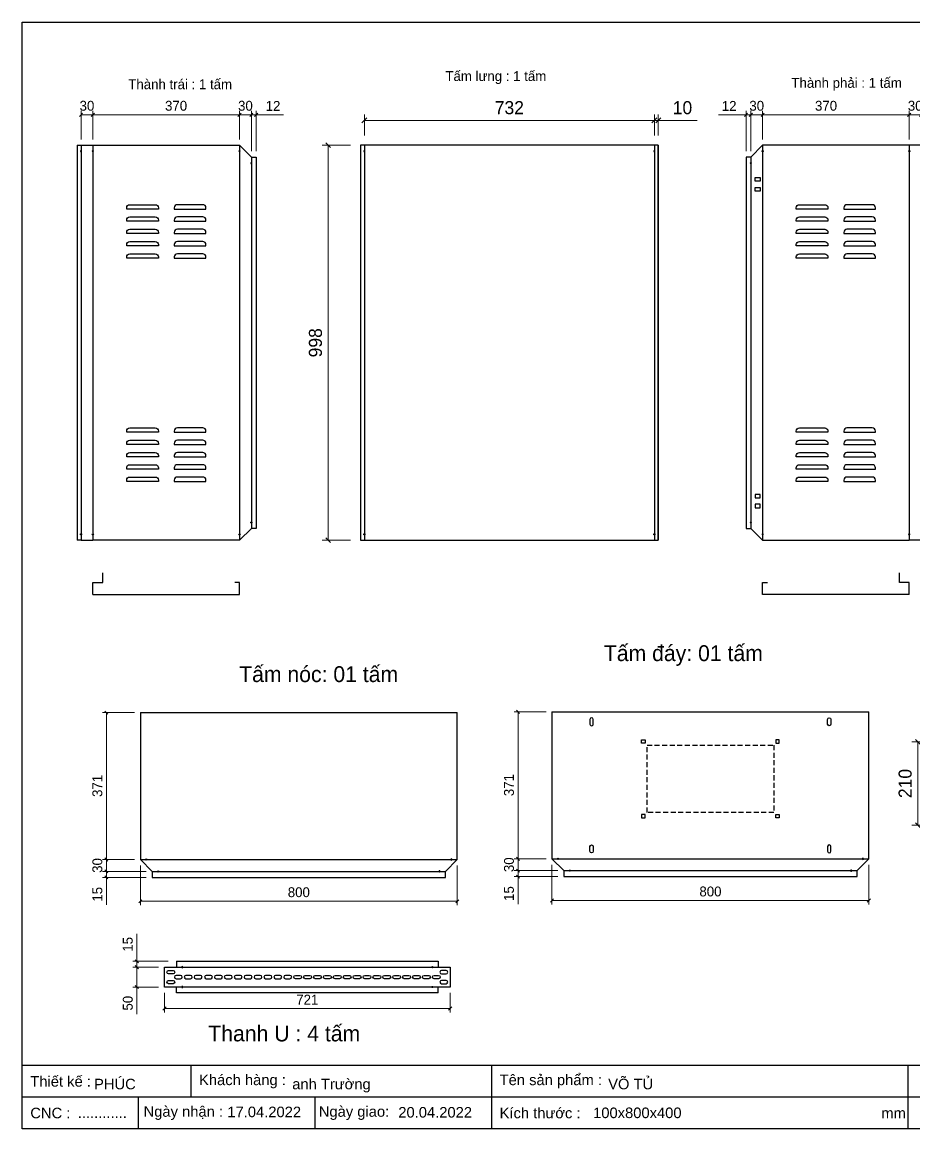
# Model space of a CAD drawing. Header units: millimetres. Extents: x 0 to 3953, y 0 to 2795.
# Drawn here: x 0 to 2251, y 0 to 2795 of the extents above; entities that cross this region are included whole.
import ezdxf

# ---------------------------------------------------------------- set-up
doc = ezdxf.new("R2010")
doc.units = ezdxf.units.MM
doc.linetypes.add('HIDDENX2', pattern=[19.05, 12.7, -6.35])
doc.layers.add('CNC', color=7, linetype='Continuous')
doc.layers.add('DIM', color=253, linetype='Continuous')
doc.styles.add('Arial', font='arial.ttf')
doc.dimstyles.new('Dim-25', dxfattribs={"dimtxt": 25, "dimasz": 8, "dimexe": 10, "dimexo": 15, "dimgap": 10, "dimtad": 1, "dimdec": 0, "dimtxsty": 'Standard', "dimblk": 'OBLIQUE', "dimcen": 10, "dimclrd": 5, "dimclre": 5, "dimclrt": 3, "dimazin": 3, "dimtfac": 1, "dimtdec": 0, "dimtmove": 0, "dimatfit": 3, "dimldrblk": 'OBLIQUE', "dimlwd": 9, "dimlwe": 9})
doc.dimstyles.new('Dim-33', dxfattribs={"dimtxt": 33, "dimasz": 12, "dimexe": 15, "dimexo": 25, "dimgap": 15, "dimtad": 1, "dimdec": 0, "dimtxsty": 'Standard', "dimblk": 'OBLIQUE', "dimcen": 10, "dimclrd": 5, "dimclre": 5, "dimclrt": 3, "dimazin": 3, "dimtfac": 1, "dimtdec": 0, "dimtmove": 0, "dimatfit": 3, "dimldrblk": 'OPEN30', "dimlwd": 9, "dimlwe": 9})

# ---------------------------------------------------------------- blocks, each defined once
blk = doc.blocks.new('*D6')
at = {"color": 0, "linetype": 'ByBlock', "lineweight": -2}
for p, q in [((182.6, 2564.9), (174.6, 2556.9)), ((544.6, 2556.9), (552.6, 2564.9))]:
    blk.add_line(p, q, dxfattribs=at)
at = {"layer": 'Defpoints', "color": 0, "transparency": 16777216}
for p in [(548.6, 2560.9), (178.6, 2484.1), (548.6, 2484.1)]:
    blk.add_point(p, dxfattribs=at)
at = {"layer": 'DIM', "color": 5, "lineweight": 9, "transparency": 16777216}
for p, q in [((178.6, 2499.1), (178.6, 2570.9)), ((178.6, 2560.9), (548.6, 2560.9)), ((548.6, 2499.1), (548.6, 2570.9))]:
    blk.add_line(p, q, dxfattribs=at)
at = {"layer": 'DIM', "color": 3, "transparency": 16777216, "insert": (388.6, 2583.7), "char_height": 25, "attachment_point": 5}
blk.add_mtext('370', dxfattribs=at)
blk = doc.blocks.new('_Oblique')
at = {"color": 0, "linetype": 'ByBlock', "lineweight": -2}
blk.add_line((-0.5, -0.5), (0.5, 0.5), dxfattribs=at)
blk = doc.blocks.new('*D7')
at = {"color": 0, "linetype": 'ByBlock', "lineweight": -2}
for p, q in [((552.6, 2564.9), (544.6, 2556.9)), ((574.6, 2556.9), (582.6, 2564.9))]:
    blk.add_line(p, q, dxfattribs=at)
at = {"layer": 'Defpoints', "color": 0, "transparency": 16777216}
for p in [(578.6, 2560.9), (548.6, 2484.1), (578.6, 2454.1)]:
    blk.add_point(p, dxfattribs=at)
at = {"layer": 'DIM', "color": 5, "lineweight": 9, "transparency": 16777216}
for p, q in [((548.6, 2499.1), (548.6, 2570.9)), ((548.6, 2560.9), (578.6, 2560.9)), ((578.6, 2469.1), (578.6, 2570.9))]:
    blk.add_line(p, q, dxfattribs=at)
at = {"layer": 'DIM', "color": 3, "transparency": 16777216, "insert": (563.6, 2583.7), "char_height": 25, "attachment_point": 5}
blk.add_mtext('30', dxfattribs=at)
blk = doc.blocks.new('*D8')
at = {"color": 0, "linetype": 'ByBlock', "lineweight": -2}
for p, q in [((574.6, 2556.9), (582.6, 2564.9)), ((594.6, 2564.9), (586.6, 2556.9))]:
    blk.add_line(p, q, dxfattribs=at)
at = {"layer": 'Defpoints', "color": 0, "transparency": 16777216}
for p in [(590.6, 2560.9), (578.6, 2454.1), (590.6, 2454.1)]:
    blk.add_point(p, dxfattribs=at)
at = {"layer": 'DIM', "color": 5, "lineweight": 9, "transparency": 16777216}
for p, q in [((578.6, 2560.9), (570.6, 2560.9)), ((578.6, 2469.1), (578.6, 2570.9)), ((578.6, 2560.9), (590.6, 2560.9)), ((590.6, 2469.1), (590.6, 2570.9)), ((590.6, 2560.9), (659.9, 2560.9))]:
    blk.add_line(p, q, dxfattribs=at)
at = {"layer": 'DIM', "color": 3, "transparency": 16777216, "insert": (633.3, 2583.5), "char_height": 25, "attachment_point": 5}
blk.add_mtext('12', dxfattribs=at)
blk = doc.blocks.new('*D9')
at = {"color": 0, "linetype": 'ByBlock', "lineweight": -2}
for p, q in [((152.6, 2564.9), (144.6, 2556.9)), ((174.6, 2556.9), (182.6, 2564.9))]:
    blk.add_line(p, q, dxfattribs=at)
at = {"layer": 'Defpoints', "color": 0, "transparency": 16777216}
for p in [(148.6, 2560.9), (148.6, 2484.1), (178.6, 2484.1)]:
    blk.add_point(p, dxfattribs=at)
at = {"layer": 'DIM', "color": 5, "lineweight": 9, "transparency": 16777216}
for p, q in [((148.6, 2499.1), (148.6, 2570.9)), ((178.6, 2560.9), (148.6, 2560.9)), ((178.6, 2499.1), (178.6, 2570.9))]:
    blk.add_line(p, q, dxfattribs=at)
at = {"layer": 'DIM', "color": 3, "transparency": 16777216, "insert": (163.6, 2583.7), "char_height": 25, "attachment_point": 5}
blk.add_mtext('30', dxfattribs=at)
blk = doc.blocks.new('f3daunguoc')
at = {"layer": 'CNC', "color": 2, "lineweight": -3}
blk.add_circle((0, 0), 1.5, dxfattribs=at)
blk = doc.blocks.new('*D10')
at = {"color": 0, "linetype": 'ByBlock', "lineweight": -2}
for p, q in [((1873.2, 2564.9), (1865.2, 2556.9)), ((2235.2, 2556.9), (2243.2, 2564.9))]:
    blk.add_line(p, q, dxfattribs=at)
at = {"layer": 'Defpoints', "color": 0, "transparency": 16777216}
for p in [(1869.2, 2560.9), (1869.2, 2484.1), (2239.2, 2484.1)]:
    blk.add_point(p, dxfattribs=at)
at = {"layer": 'DIM', "color": 5, "lineweight": 9, "transparency": 16777216}
for p, q in [((1869.2, 2499.1), (1869.2, 2570.9)), ((2239.2, 2560.9), (1869.2, 2560.9)), ((2239.2, 2499.1), (2239.2, 2570.9))]:
    blk.add_line(p, q, dxfattribs=at)
at = {"layer": 'DIM', "color": 3, "transparency": 16777216, "insert": (2029.2, 2583.7), "char_height": 25, "attachment_point": 5}
blk.add_mtext('370', dxfattribs=at)
blk = doc.blocks.new('*D11')
at = {"color": 0, "linetype": 'ByBlock', "lineweight": -2}
for p, q in [((1843.2, 2564.9), (1835.2, 2556.9)), ((1865.2, 2556.9), (1873.2, 2564.9))]:
    blk.add_line(p, q, dxfattribs=at)
at = {"layer": 'Defpoints', "color": 0, "transparency": 16777216}
for p in [(1839.2, 2560.9), (1869.2, 2484.1), (1839.2, 2454.1)]:
    blk.add_point(p, dxfattribs=at)
at = {"layer": 'DIM', "color": 5, "lineweight": 9, "transparency": 16777216}
for p, q in [((1839.2, 2469.1), (1839.2, 2570.9)), ((1869.2, 2560.9), (1839.2, 2560.9)), ((1869.2, 2499.1), (1869.2, 2570.9))]:
    blk.add_line(p, q, dxfattribs=at)
at = {"layer": 'DIM', "color": 3, "transparency": 16777216, "insert": (1854.2, 2583.7), "char_height": 25, "attachment_point": 5}
blk.add_mtext('30', dxfattribs=at)
blk = doc.blocks.new('*D12')
at = {"color": 0, "linetype": 'ByBlock', "lineweight": -2}
for p, q in [((1823.2, 2556.9), (1831.2, 2564.9)), ((1843.2, 2564.9), (1835.2, 2556.9))]:
    blk.add_line(p, q, dxfattribs=at)
at = {"layer": 'Defpoints', "color": 0, "transparency": 16777216}
for p in [(1827.2, 2560.9), (1827.2, 2454.1), (1839.2, 2454.1)]:
    blk.add_point(p, dxfattribs=at)
at = {"layer": 'DIM', "color": 5, "lineweight": 9, "transparency": 16777216}
for p, q in [((1827.2, 2560.9), (1758, 2560.9)), ((1827.2, 2469.1), (1827.2, 2570.9)), ((1839.2, 2560.9), (1827.2, 2560.9)), ((1839.2, 2469.1), (1839.2, 2570.9)), ((1839.2, 2560.9), (1847.2, 2560.9))]:
    blk.add_line(p, q, dxfattribs=at)
at = {"layer": 'DIM', "color": 3, "transparency": 16777216, "insert": (1784.6, 2583.5), "char_height": 25, "attachment_point": 5}
blk.add_mtext('12', dxfattribs=at)
blk = doc.blocks.new('*D13')
at = {"color": 0, "linetype": 'ByBlock', "lineweight": -2}
for p, q in [((2243.2, 2564.9), (2235.2, 2556.9)), ((2265.2, 2556.9), (2273.2, 2564.9))]:
    blk.add_line(p, q, dxfattribs=at)
at = {"layer": 'Defpoints', "color": 0, "transparency": 16777216}
for p in [(2269.2, 2560.9), (2239.2, 2484.1), (2269.2, 2484.1)]:
    blk.add_point(p, dxfattribs=at)
at = {"layer": 'DIM', "color": 5, "lineweight": 9, "transparency": 16777216}
for p, q in [((2239.2, 2499.1), (2239.2, 2570.9)), ((2239.2, 2560.9), (2269.2, 2560.9)), ((2269.2, 2499.1), (2269.2, 2570.9))]:
    blk.add_line(p, q, dxfattribs=at)
at = {"layer": 'DIM', "color": 3, "transparency": 16777216, "insert": (2254.2, 2583.7), "char_height": 25, "attachment_point": 5}
blk.add_mtext('30', dxfattribs=at)
blk = doc.blocks.new('*D15')
at = {"color": 0, "linetype": 'ByBlock', "lineweight": -2}
for p, q in [((302.4, 578.8), (294.4, 570.8)), ((1094.4, 570.8), (1102.4, 578.8))]:
    blk.add_line(p, q, dxfattribs=at)
at = {"layer": 'Defpoints', "color": 0, "transparency": 16777216}
for p in [(298.4, 680.2), (1098.4, 680.2), (1098.4, 574.8)]:
    blk.add_point(p, dxfattribs=at)
at = {"layer": 'DIM', "color": 5, "lineweight": 9, "transparency": 16777216}
for p, q in [((298.4, 665.2), (298.4, 564.8)), ((1098.4, 665.2), (1098.4, 564.8)), ((298.4, 574.8), (1098.4, 574.8))]:
    blk.add_line(p, q, dxfattribs=at)
at = {"layer": 'DIM', "color": 3, "transparency": 16777216, "insert": (698.4, 597.5), "char_height": 25, "attachment_point": 5}
blk.add_mtext('800', dxfattribs=at)
blk = doc.blocks.new('*D16')
at = {"color": 0, "linetype": 'ByBlock', "lineweight": -2}
for p, q in [((216.7, 1047.2), (208.7, 1055.2)), ((208.7, 684.2), (216.7, 676.2))]:
    blk.add_line(p, q, dxfattribs=at)
at = {"layer": 'Defpoints', "color": 0, "transparency": 16777216}
for p in [(298.4, 1051.2), (212.7, 680.2), (298.4, 680.2)]:
    blk.add_point(p, dxfattribs=at)
at = {"layer": 'DIM', "color": 5, "lineweight": 9, "transparency": 16777216}
for p, q in [((283.4, 1051.2), (202.7, 1051.2)), ((212.7, 1051.2), (212.7, 680.2)), ((283.4, 680.2), (202.7, 680.2))]:
    blk.add_line(p, q, dxfattribs=at)
at = {"layer": 'DIM', "color": 3, "transparency": 16777216, "insert": (189.9, 866.2), "char_height": 25, "attachment_point": 5, "rotation": 90}
blk.add_mtext('371', dxfattribs=at)
blk = doc.blocks.new('*D17')
at = {"color": 0, "linetype": 'ByBlock', "lineweight": -2}
for p, q in [((216.7, 676.2), (208.7, 684.2)), ((208.7, 654.2), (216.7, 646.2))]:
    blk.add_line(p, q, dxfattribs=at)
at = {"layer": 'Defpoints', "color": 0, "transparency": 16777216}
for p in [(298.4, 680.2), (212.7, 650.2), (328.4, 650.2)]:
    blk.add_point(p, dxfattribs=at)
at = {"layer": 'DIM', "color": 5, "lineweight": 9, "transparency": 16777216}
for p, q in [((283.4, 680.2), (202.7, 680.2)), ((212.7, 680.2), (212.7, 650.2)), ((313.4, 650.2), (202.7, 650.2))]:
    blk.add_line(p, q, dxfattribs=at)
at = {"layer": 'DIM', "color": 3, "transparency": 16777216, "insert": (189.9, 665.2), "char_height": 25, "attachment_point": 5, "rotation": 90}
blk.add_mtext('30', dxfattribs=at)
blk = doc.blocks.new('*D18')
at = {"color": 0, "linetype": 'ByBlock', "lineweight": -2}
for p, q in [((208.7, 654.2), (216.7, 646.2)), ((216.7, 631.2), (208.7, 639.2))]:
    blk.add_line(p, q, dxfattribs=at)
at = {"layer": 'Defpoints', "color": 0, "transparency": 16777216}
for p in [(328.4, 650.2), (212.7, 635.2), (328.4, 635.2)]:
    blk.add_point(p, dxfattribs=at)
at = {"layer": 'DIM', "color": 5, "lineweight": 9, "transparency": 16777216}
for p, q in [((313.4, 650.2), (202.7, 650.2)), ((212.7, 650.2), (212.7, 658.2)), ((212.7, 650.2), (212.7, 635.2)), ((313.4, 635.2), (202.7, 635.2)), ((212.7, 635.2), (212.7, 565.6))]:
    blk.add_line(p, q, dxfattribs=at)
at = {"layer": 'DIM', "color": 3, "transparency": 16777216, "insert": (190, 592.4), "char_height": 25, "attachment_point": 5, "rotation": 90}
blk.add_mtext('15', dxfattribs=at)
blk = doc.blocks.new('*D19')
at = {"color": 0, "linetype": 'ByBlock', "lineweight": -2}
for p, q in [((1341.4, 580.6), (1333.4, 572.6)), ((2133.4, 572.6), (2141.4, 580.6))]:
    blk.add_line(p, q, dxfattribs=at)
at = {"layer": 'Defpoints', "color": 0, "transparency": 16777216}
for p in [(1337.4, 682.1), (2137.4, 682.1), (2137.4, 576.6)]:
    blk.add_point(p, dxfattribs=at)
at = {"layer": 'DIM', "color": 5, "lineweight": 9, "transparency": 16777216}
for p, q in [((1337.4, 667.1), (1337.4, 566.6)), ((2137.4, 667.1), (2137.4, 566.6)), ((1337.4, 576.6), (2137.4, 576.6))]:
    blk.add_line(p, q, dxfattribs=at)
at = {"layer": 'DIM', "color": 3, "transparency": 16777216, "insert": (1737.4, 599.4), "char_height": 25, "attachment_point": 5}
blk.add_mtext('800', dxfattribs=at)
blk = doc.blocks.new('*D20')
at = {"color": 0, "linetype": 'ByBlock', "lineweight": -2}
for p, q in [((1255.7, 1049.1), (1247.7, 1057.1)), ((1247.7, 686.1), (1255.7, 678.1))]:
    blk.add_line(p, q, dxfattribs=at)
at = {"layer": 'Defpoints', "color": 0, "transparency": 16777216}
for p in [(1337.4, 1053.1), (1251.7, 682.1), (1337.4, 682.1)]:
    blk.add_point(p, dxfattribs=at)
at = {"layer": 'DIM', "color": 5, "lineweight": 9, "transparency": 16777216}
for p, q in [((1322.4, 1053.1), (1241.7, 1053.1)), ((1251.7, 1053.1), (1251.7, 682.1)), ((1322.4, 682.1), (1241.7, 682.1))]:
    blk.add_line(p, q, dxfattribs=at)
at = {"layer": 'DIM', "color": 3, "transparency": 16777216, "insert": (1228.9, 868.1), "char_height": 25, "attachment_point": 5, "rotation": 90}
blk.add_mtext('371', dxfattribs=at)
blk = doc.blocks.new('*D21')
at = {"color": 0, "linetype": 'ByBlock', "lineweight": -2}
for p, q in [((1255.7, 678.1), (1247.7, 686.1)), ((1247.7, 656.1), (1255.7, 648.1))]:
    blk.add_line(p, q, dxfattribs=at)
at = {"layer": 'Defpoints', "color": 0, "transparency": 16777216}
for p in [(1337.4, 682.1), (1251.7, 652.1), (1367.4, 652.1)]:
    blk.add_point(p, dxfattribs=at)
at = {"layer": 'DIM', "color": 5, "lineweight": 9, "transparency": 16777216}
for p, q in [((1322.4, 682.1), (1241.7, 682.1)), ((1251.7, 682.1), (1251.7, 652.1)), ((1352.4, 652.1), (1241.7, 652.1))]:
    blk.add_line(p, q, dxfattribs=at)
at = {"layer": 'DIM', "color": 3, "transparency": 16777216, "insert": (1228.9, 667.1), "char_height": 25, "attachment_point": 5, "rotation": 90}
blk.add_mtext('30', dxfattribs=at)
blk = doc.blocks.new('*D22')
at = {"color": 0, "linetype": 'ByBlock', "lineweight": -2}
for p, q in [((1247.7, 656.1), (1255.7, 648.1)), ((1255.7, 633.1), (1247.7, 641.1))]:
    blk.add_line(p, q, dxfattribs=at)
at = {"layer": 'Defpoints', "color": 0, "transparency": 16777216}
for p in [(1367.4, 652.1), (1251.7, 637.1), (1367.4, 637.1)]:
    blk.add_point(p, dxfattribs=at)
at = {"layer": 'DIM', "color": 5, "lineweight": 9, "transparency": 16777216}
for p, q in [((1352.4, 652.1), (1241.7, 652.1)), ((1251.7, 652.1), (1251.7, 660.1)), ((1251.7, 652.1), (1251.7, 637.1)), ((1352.4, 637.1), (1241.7, 637.1)), ((1251.7, 637.1), (1251.7, 567.4))]:
    blk.add_line(p, q, dxfattribs=at)
at = {"layer": 'DIM', "color": 3, "transparency": 16777216, "insert": (1228.9, 594.3), "char_height": 25, "attachment_point": 5, "rotation": 90}
blk.add_mtext('15', dxfattribs=at)
blk = doc.blocks.new('ovan8.5x20')
at = {"layer": 'CNC', "color": 2, "lineweight": -3}
for p, q in [((5.7, 4.2), (-5.8, 4.2)), ((-5.8, -4.2), (5.7, -4.2))]:
    blk.add_line(p, q, dxfattribs=at)
for centre, start, end in [((-5.8, 0), 90, 270), ((5.7, 0), 270, 90)]:
    blk.add_arc(centre, 4.25, start, end, dxfattribs=at)
blk = doc.blocks.new('*D30')
at = {"color": 5, "lineweight": 9, "ltscale": 3, "transparency": 16777216}
for p, q in [((289.5, 423.2), (289.5, 492.9)), ((368.8, 423.2), (279.5, 423.2)), ((289.5, 408.2), (289.5, 423.2)), ((344.2, 408.2), (279.5, 408.2)), ((289.5, 408.2), (289.5, 400.2))]:
    blk.add_line(p, q, dxfattribs=at)
at = {"color": 0, "linetype": 'ByBlock', "lineweight": -2}
for p, q in [((285.5, 427.2), (293.5, 419.2)), ((293.5, 404.2), (285.5, 412.2))]:
    blk.add_line(p, q, dxfattribs=at)
at = {"layer": 'Defpoints', "color": 0, "ltscale": 3, "transparency": 16777216}
for p in [(289.5, 423.2), (383.8, 423.2), (359.2, 408.2)]:
    blk.add_point(p, dxfattribs=at)
at = {"color": 3, "ltscale": 3, "transparency": 16777216, "insert": (266.8, 466), "char_height": 25, "attachment_point": 5, "rotation": 90}
blk.add_mtext('15', dxfattribs=at)
blk = doc.blocks.new('*D31')
at = {"color": 5, "lineweight": 9, "ltscale": 3, "transparency": 16777216}
for p, q in [((344.2, 408.2), (279.5, 408.2)), ((289.5, 408.2), (289.5, 358.2)), ((344.2, 358.2), (279.5, 358.2)), ((289.5, 358.2), (289.5, 289.6))]:
    blk.add_line(p, q, dxfattribs=at)
at = {"color": 0, "linetype": 'ByBlock', "lineweight": -2}
for p, q in [((293.5, 404.2), (285.5, 412.2)), ((285.5, 362.2), (293.5, 354.2))]:
    blk.add_line(p, q, dxfattribs=at)
at = {"layer": 'Defpoints', "color": 0, "ltscale": 3, "transparency": 16777216}
for p in [(289.5, 408.2), (359.2, 408.2), (359.2, 358.2)]:
    blk.add_point(p, dxfattribs=at)
at = {"color": 3, "ltscale": 3, "transparency": 16777216, "insert": (266.8, 317.4), "char_height": 25, "attachment_point": 5, "rotation": 90}
blk.add_mtext('50', dxfattribs=at)
blk = doc.blocks.new('*D32')
at = {"color": 5, "lineweight": 9, "ltscale": 3, "transparency": 16777216}
for p, q in [((359.2, 343.2), (359.2, 293.8)), ((1080.4, 343.2), (1080.4, 293.8)), ((359.2, 303.8), (1080.4, 303.8))]:
    blk.add_line(p, q, dxfattribs=at)
at = {"color": 0, "linetype": 'ByBlock', "lineweight": -2}
for p, q in [((363.2, 307.8), (355.2, 299.8)), ((1076.4, 299.8), (1084.4, 307.8))]:
    blk.add_line(p, q, dxfattribs=at)
at = {"layer": 'Defpoints', "color": 0, "ltscale": 3, "transparency": 16777216}
for p in [(359.2, 358.2), (1080.4, 358.2), (1080.4, 303.8)]:
    blk.add_point(p, dxfattribs=at)
at = {"color": 3, "ltscale": 3, "transparency": 16777216, "insert": (719.8, 326.4), "char_height": 25, "attachment_point": 5}
blk.add_mtext('721', dxfattribs=at)
blk = doc.blocks.new('*D42')
at = {"color": 5, "lineweight": 9, "ltscale": 3, "transparency": 16777216}
for p, q in [((1595.8, 2547), (1583.8, 2547)), ((1595.8, 2509.1), (1595.8, 2562)), ((1595.8, 2547), (1605.8, 2547)), ((1605.8, 2509.1), (1605.8, 2562)), ((1605.8, 2547), (1703.8, 2547))]:
    blk.add_line(p, q, dxfattribs=at)
at = {"color": 0, "linetype": 'ByBlock', "lineweight": -2}
for p, q in [((1589.8, 2541), (1601.8, 2553)), ((1611.8, 2553), (1599.8, 2541))]:
    blk.add_line(p, q, dxfattribs=at)
at = {"layer": 'Defpoints', "color": 0, "ltscale": 3, "transparency": 16777216}
for p in [(1605.8, 2547), (1595.8, 2484.1), (1605.8, 2484.1)]:
    blk.add_point(p, dxfattribs=at)
at = {"color": 3, "ltscale": 3, "transparency": 16777216, "insert": (1666.8, 2578.9), "char_height": 33, "attachment_point": 5}
blk.add_mtext('10', dxfattribs=at)
blk = doc.blocks.new('_Open30')
at = {"color": 0, "linetype": 'ByBlock', "lineweight": -2}
for p, q in [((-1, 0.27), (0, 0)), ((0, 0), (-1, -0.27)), ((0, 0), (-1, 0))]:
    blk.add_line(p, q, dxfattribs=at)
blk = doc.blocks.new('*D43')
at = {"color": 0, "linetype": 'ByBlock', "lineweight": -2}
for p, q in [((869.8, 2553), (857.8, 2541)), ((1589.8, 2541), (1601.8, 2553))]:
    blk.add_line(p, q, dxfattribs=at)
at = {"color": 5, "lineweight": 9, "ltscale": 3, "transparency": 16777216}
for p, q in [((863.8, 2509.1), (863.8, 2562)), ((1595.8, 2547), (863.8, 2547)), ((1595.8, 2509.1), (1595.8, 2562))]:
    blk.add_line(p, q, dxfattribs=at)
at = {"layer": 'Defpoints', "color": 0, "ltscale": 3, "transparency": 16777216}
for p in [(863.8, 2547), (863.8, 2484.1), (1595.8, 2484.1)]:
    blk.add_point(p, dxfattribs=at)
at = {"color": 3, "ltscale": 3, "transparency": 16777216, "insert": (1229.8, 2578.9), "char_height": 33, "attachment_point": 5}
blk.add_mtext('732', dxfattribs=at)
blk = doc.blocks.new('*D44')
at = {"color": 0, "linetype": 'ByBlock', "lineweight": -2}
for p, q in [((778.3, 2478.1), (766.3, 2490.1)), ((766.3, 1492.5), (778.3, 1480.5))]:
    blk.add_line(p, q, dxfattribs=at)
at = {"color": 5, "lineweight": 9, "ltscale": 3, "transparency": 16777216}
for p, q in [((828.8, 2484.1), (757.3, 2484.1)), ((772.3, 2484.1), (772.3, 1486.5)), ((828.8, 1486.5), (757.3, 1486.5))]:
    blk.add_line(p, q, dxfattribs=at)
at = {"layer": 'Defpoints', "color": 0, "ltscale": 3, "transparency": 16777216}
for p in [(853.8, 2484.1), (772.3, 1486.5), (853.8, 1486.5)]:
    blk.add_point(p, dxfattribs=at)
at = {"color": 3, "ltscale": 3, "transparency": 16777216, "insert": (740.5, 1985.3), "char_height": 33, "attachment_point": 5, "rotation": 90}
blk.add_mtext('998', dxfattribs=at)
blk = doc.blocks.new('*D46')
at = {"color": 0, "linetype": 'ByBlock', "lineweight": -2}
for p, q in [((2266.9, 971.2), (2254.9, 983.2)), ((2254.9, 773.2), (2266.9, 761.2))]:
    blk.add_line(p, q, dxfattribs=at)
at = {"color": 5, "lineweight": 9, "ltscale": 3, "transparency": 16777216}
for p, q in [((2293.4, 977.2), (2245.9, 977.2)), ((2260.9, 977.2), (2260.9, 767.2)), ((2293.4, 767.2), (2245.9, 767.2))]:
    blk.add_line(p, q, dxfattribs=at)
at = {"layer": 'Defpoints', "color": 0, "ltscale": 3, "transparency": 16777216}
for p in [(2318.4, 977.2), (2260.9, 767.2), (2318.4, 767.2)]:
    blk.add_point(p, dxfattribs=at)
at = {"color": 3, "ltscale": 3, "transparency": 16777216, "insert": (2229, 872.2), "char_height": 33, "attachment_point": 5, "rotation": 90}
blk.add_mtext('210', dxfattribs=at)
blk = doc.blocks.new('KHUNG CHUẨN')
at = {"color": 7}
for p, q in [((19889.2, -28535.2), (16919.2, -28535.2)), ((17239.2, -28535.2), (17239.2, -28595.2)), ((17809.2, -28535.2), (17809.2, -28655.2)), ((18599.2, -28535.2), (18599.2, -28655.2)), ((18939.2, -28595.2), (16919.2, -28595.2)), ((17139.2, -28595.2), (17139.2, -28655.2)), ((17474.2, -28595.2), (17474.2, -28655.2))]:
    blk.add_line(p, q, dxfattribs=at)
blk.add_lwpolyline([(16919.2, -26555.2), (19889.2, -26555.2), (19889.2, -28655.2), (16919.2, -28655.2)], close=True, dxfattribs=at)
at = {"color": 2, "char_height": 20, "attachment_point": 4, "style": 'Arial'}
for s, insert, width in [('  Thiết kế :', (16919.2, -28565.2), 917.634), ('  Khách hàng :', (17239.2, -28565.2), 917.634), ('  Tên sản phẩm :', (17809.2, -28565.2), 917.634), ('  CNC :', (16919.2, -28625.2), 917.634), ('  Ngày nhận :', (17134, -28625.2), 556.651), ('  Ngày giao:', (17466.3, -28625.2), 556.651), ('  Kích thước :', (17809.2, -28625.2), 917.634), ('mm', (18548.6, -28625.2), 73.831)]:
    blk.add_mtext(s, dxfattribs=dict(at, insert=insert, width=width))
at = {"color": 3, "style": 'Arial'}
for tag, p in [('#01', (17055.6, -28580.1)), ('#02', (17431.4, -28580.1)), ('#03', (18030.6, -28580.1)), ('#08', (18751.7, -28580.1)), ('#10', (19064.8, -28580.1)), ('#04', (17024.8, -28634.6)), ('#05', (17308.5, -28633)), ('#06', (17632.7, -28633.7)), ('#07', (18002, -28634.7)), ('#09', (18753.8, -28632.6)), ('#11', (19060.3, -28625.7)), ('#12', (19806.5, -28628.9))]:
    blk.add_attdef(tag, p, '', height=20, dxfattribs=at)

msp = doc.modelspace()

# ---------------------------------------------------------------- linework, layer by layer
at = {"color": 7}
for p, q in [((138.6, 2484.1), (138.6, 1486.5)), ((148.6, 2484.1), (148.6, 1486.5)), ((148.6, 2484.1), (178.6, 2484.1)), ((178.6, 2484.1), (178.6, 1486.5)), ((548.6, 2484.1), (548.6, 1486.5)), ((548.6, 2484.1), (578.6, 2454.1)), ((853.8, 2484.1), (853.8, 1486.5)), ((863.8, 2484.1), (863.8, 1486.5)), ((1595.8, 2484.1), (1595.8, 1486.5)), ((1605.8, 2484.1), (1605.8, 1486.5)), ((1869.2, 2484.1), (1839.2, 2454.1)), ((1869.2, 2484.1), (1869.2, 1486.5)), ((2239.2, 2484.1), (2239.2, 1486.5)), ((2269.2, 2484.1), (2239.2, 2484.1)), ((578.6, 2454.1), (578.6, 1516.5)), ((1839.2, 2454.1), (1839.2, 1516.5)), ((548.6, 1486.5), (578.6, 1516.5)), ((1869.2, 1486.5), (1839.2, 1516.5)), ((148.6, 1486.5), (178.6, 1486.5)), ((2269.2, 1486.5), (2239.2, 1486.5)), ((203.6, 1379.5), (203.6, 1404.5)), ((2214.2, 1379.5), (2214.2, 1404.5)), ((178.6, 1349.5), (178.6, 1379.5)), ((178.6, 1379.5), (203.6, 1379.5)), ((548.6, 1379.5), (536.6, 1379.5)), ((548.6, 1349.5), (548.6, 1379.5)), ((1869.2, 1349.5), (1869.2, 1379.5)), ((1869.2, 1379.5), (1881.2, 1379.5)), ((2239.2, 1379.5), (2214.2, 1379.5)), ((2239.2, 1349.5), (2239.2, 1379.5)), ((178.6, 1349.5), (548.6, 1349.5)), ((2239.2, 1349.5), (1869.2, 1349.5)), ((298.4, 1051.2), (1098.4, 1051.2)), ((1337.4, 1053.1), (2137.4, 1053.1)), ((298.4, 680.2), (1098.4, 680.2)), ((298.4, 680.2), (328.4, 650.2)), ((1098.4, 680.2), (1068.4, 650.2)), ((1337.4, 682.1), (2137.4, 682.1)), ((1337.4, 682.1), (1367.4, 652.1)), ((2137.4, 682.1), (2107.4, 652.1)), ((328.4, 650.2), (1068.4, 650.2)), ((1367.4, 652.1), (2107.4, 652.1)), ((389.2, 423.2), (1050.4, 423.2)), ((389.2, 423.2), (389.2, 408.2)), ((1050.4, 423.2), (1050.4, 408.2)), ((359.2, 358.2), (359.2, 408.2)), ((359.2, 408.2), (1080.4, 408.2)), ((1080.4, 408.2), (1080.4, 358.2)), ((1080.4, 358.2), (359.2, 358.2)), ((389.2, 343.2), (389.2, 358.2)), ((1050.4, 343.2), (389.2, 343.2)), ((1050.4, 343.2), (1050.4, 358.2))]:
    msp.add_line(p, q, dxfattribs=at)
for points in [[(138.6, 2484.1), (148.6, 2484.1)], [(178.6, 2484.1), (548.6, 2484.1)], [(2239.2, 2484.1), (1869.2, 2484.1)], [(578.6, 2454.1), (590.6, 2454.1), (590.6, 1516.5), (578.6, 1516.5)], [(1839.2, 2454.1), (1827.2, 2454.1), (1827.2, 1516.5), (1839.2, 1516.5)], [(148.6, 1486.5), (138.6, 1486.5)], [(548.6, 1486.5), (178.6, 1486.5)], [(1869.2, 1486.5), (2239.2, 1486.5)], [(298.4, 1051.2), (298.4, 680.2)], [(1098.4, 680.2), (1098.4, 1051.2)], [(1337.4, 1053.1), (1337.4, 682.1)], [(2137.4, 682.1), (2137.4, 1053.1)], [(328.4, 650.2), (328.4, 635.2), (1068.4, 635.2), (1068.4, 650.2)], [(1367.4, 652.1), (1367.4, 637.1), (2107.4, 637.1), (2107.4, 652.1)]]:
    msp.add_lwpolyline(points, dxfattribs=at)
at = {"ltscale": 3}
msp.add_lwpolyline([(853.8, 1486.5), (1605.8, 1486.5), (1605.8, 2484.1), (853.8, 2484.1)], close=True, dxfattribs=at)
at = {"color": 2}
for points in [[(1850.2, 2402.3), (1863.2, 2402.3), (1863.2, 2393.3), (1850.2, 2393.3)], [(1850.2, 2377.3), (1863.2, 2377.3), (1863.2, 2368.3), (1850.2, 2368.3)], [(1850.2, 1593.3), (1863.2, 1593.3), (1863.2, 1602.3), (1850.2, 1602.3)], [(1850.2, 1568.3), (1863.2, 1568.3), (1863.2, 1577.3), (1850.2, 1577.3)], [(1572.6, 973.8), (1563.6, 973.8), (1563.6, 982.8), (1572.6, 982.8)], [(1902.1, 973.8), (1911.1, 973.8), (1911.1, 982.8), (1902.1, 982.8)], [(1572.6, 794.3), (1563.6, 794.3), (1563.6, 785.3), (1572.6, 785.3)], [(1902.1, 794.3), (1911.1, 794.3), (1911.1, 785.3), (1902.1, 785.3)]]:
    msp.add_lwpolyline(points, close=True, dxfattribs=at)
for points in [[(271.9, 2334.1), (335.9, 2334.1, -0.414214), (343.9, 2326.1), (343.9, 2323.1), (263.9, 2323.1), (263.9, 2326.1, -0.414214)], [(455.9, 2334.1), (391.9, 2334.1, 0.414214), (383.9, 2326.1), (383.9, 2323.1), (463.9, 2323.1), (463.9, 2326.1, 0.414214)], [(1961.9, 2334.1), (2025.9, 2334.1, -0.414214), (2033.9, 2326.1), (2033.9, 2323.1), (1953.9, 2323.1), (1953.9, 2326.1, -0.414214)], [(2145.9, 2334.1), (2081.9, 2334.1, 0.414214), (2073.9, 2326.1), (2073.9, 2323.1), (2153.9, 2323.1), (2153.9, 2326.1, 0.414214)], [(271.9, 2303.1), (335.9, 2303.1, -0.414214), (343.9, 2295.1), (343.9, 2292.1), (263.9, 2292.1), (263.9, 2295.1, -0.414214)], [(455.9, 2303.1), (391.9, 2303.1, 0.414214), (383.9, 2295.1), (383.9, 2292.1), (463.9, 2292.1), (463.9, 2295.1, 0.414214)], [(1961.9, 2303.1), (2025.9, 2303.1, -0.414214), (2033.9, 2295.1), (2033.9, 2292.1), (1953.9, 2292.1), (1953.9, 2295.1, -0.414214)], [(2145.9, 2303.1), (2081.9, 2303.1, 0.414214), (2073.9, 2295.1), (2073.9, 2292.1), (2153.9, 2292.1), (2153.9, 2295.1, 0.414214)], [(271.9, 2272.1), (335.9, 2272.1, -0.414214), (343.9, 2264.1), (343.9, 2261.1), (263.9, 2261.1), (263.9, 2264.1, -0.414214)], [(455.9, 2272.1), (391.9, 2272.1, 0.414214), (383.9, 2264.1), (383.9, 2261.1), (463.9, 2261.1), (463.9, 2264.1, 0.414214)], [(1961.9, 2272.1), (2025.9, 2272.1, -0.414214), (2033.9, 2264.1), (2033.9, 2261.1), (1953.9, 2261.1), (1953.9, 2264.1, -0.414214)], [(2145.9, 2272.1), (2081.9, 2272.1, 0.414214), (2073.9, 2264.1), (2073.9, 2261.1), (2153.9, 2261.1), (2153.9, 2264.1, 0.414214)], [(271.9, 2241.1), (335.9, 2241.1, -0.414214), (343.9, 2233.1), (343.9, 2230.1), (263.9, 2230.1), (263.9, 2233.1, -0.414214)], [(455.9, 2241.1), (391.9, 2241.1, 0.414214), (383.9, 2233.1), (383.9, 2230.1), (463.9, 2230.1), (463.9, 2233.1, 0.414214)], [(1961.9, 2241.1), (2025.9, 2241.1, -0.414214), (2033.9, 2233.1), (2033.9, 2230.1), (1953.9, 2230.1), (1953.9, 2233.1, -0.414214)], [(2145.9, 2241.1), (2081.9, 2241.1, 0.414214), (2073.9, 2233.1), (2073.9, 2230.1), (2153.9, 2230.1), (2153.9, 2233.1, 0.414214)], [(271.9, 2210.1), (335.9, 2210.1, -0.414214), (343.9, 2202.1), (343.9, 2199.1), (263.9, 2199.1), (263.9, 2202.1, -0.414214)], [(455.9, 2210.1), (391.9, 2210.1, 0.414214), (383.9, 2202.1), (383.9, 2199.1), (463.9, 2199.1), (463.9, 2202.1, 0.414214)], [(1961.9, 2210.1), (2025.9, 2210.1, -0.414214), (2033.9, 2202.1), (2033.9, 2199.1), (1953.9, 2199.1), (1953.9, 2202.1, -0.414214)], [(2145.9, 2210.1), (2081.9, 2210.1, 0.414214), (2073.9, 2202.1), (2073.9, 2199.1), (2153.9, 2199.1), (2153.9, 2202.1, 0.414214)], [(271.9, 1770.3), (335.9, 1770.3, -0.414214), (343.9, 1762.3), (343.9, 1759.3), (263.9, 1759.3), (263.9, 1762.3, -0.414214)], [(455.9, 1770.3), (391.9, 1770.3, 0.414214), (383.9, 1762.3), (383.9, 1759.3), (463.9, 1759.3), (463.9, 1762.3, 0.414214)], [(1961.9, 1770.3), (2025.9, 1770.3, -0.414214), (2033.9, 1762.3), (2033.9, 1759.3), (1953.9, 1759.3), (1953.9, 1762.3, -0.414214)], [(2145.9, 1770.3), (2081.9, 1770.3, 0.414214), (2073.9, 1762.3), (2073.9, 1759.3), (2153.9, 1759.3), (2153.9, 1762.3, 0.414214)], [(271.9, 1739.3), (335.9, 1739.3, -0.414214), (343.9, 1731.3), (343.9, 1728.3), (263.9, 1728.3), (263.9, 1731.3, -0.414214)], [(455.9, 1739.3), (391.9, 1739.3, 0.414214), (383.9, 1731.3), (383.9, 1728.3), (463.9, 1728.3), (463.9, 1731.3, 0.414214)], [(1961.9, 1739.3), (2025.9, 1739.3, -0.414214), (2033.9, 1731.3), (2033.9, 1728.3), (1953.9, 1728.3), (1953.9, 1731.3, -0.414214)], [(2145.9, 1739.3), (2081.9, 1739.3, 0.414214), (2073.9, 1731.3), (2073.9, 1728.3), (2153.9, 1728.3), (2153.9, 1731.3, 0.414214)], [(271.9, 1708.3), (335.9, 1708.3, -0.414214), (343.9, 1700.3), (343.9, 1697.3), (263.9, 1697.3), (263.9, 1700.3, -0.414214)], [(455.9, 1708.3), (391.9, 1708.3, 0.414214), (383.9, 1700.3), (383.9, 1697.3), (463.9, 1697.3), (463.9, 1700.3, 0.414214)], [(1961.9, 1708.3), (2025.9, 1708.3, -0.414214), (2033.9, 1700.3), (2033.9, 1697.3), (1953.9, 1697.3), (1953.9, 1700.3, -0.414214)], [(2145.9, 1708.3), (2081.9, 1708.3, 0.414214), (2073.9, 1700.3), (2073.9, 1697.3), (2153.9, 1697.3), (2153.9, 1700.3, 0.414214)], [(271.9, 1677.3), (335.9, 1677.3, -0.414214), (343.9, 1669.3), (343.9, 1666.3), (263.9, 1666.3), (263.9, 1669.3, -0.414214)], [(455.9, 1677.3), (391.9, 1677.3, 0.414214), (383.9, 1669.3), (383.9, 1666.3), (463.9, 1666.3), (463.9, 1669.3, 0.414214)], [(1961.9, 1677.3), (2025.9, 1677.3, -0.414214), (2033.9, 1669.3), (2033.9, 1666.3), (1953.9, 1666.3), (1953.9, 1669.3, -0.414214)], [(2145.9, 1677.3), (2081.9, 1677.3, 0.414214), (2073.9, 1669.3), (2073.9, 1666.3), (2153.9, 1666.3), (2153.9, 1669.3, 0.414214)], [(271.9, 1646.3), (335.9, 1646.3, -0.414214), (343.9, 1638.3), (343.9, 1635.3), (263.9, 1635.3), (263.9, 1638.3, -0.414214)], [(455.9, 1646.3), (391.9, 1646.3, 0.414214), (383.9, 1638.3), (383.9, 1635.3), (463.9, 1635.3), (463.9, 1638.3, 0.414214)], [(1961.9, 1646.3), (2025.9, 1646.3, -0.414214), (2033.9, 1638.3), (2033.9, 1635.3), (1953.9, 1635.3), (1953.9, 1638.3, -0.414214)], [(2145.9, 1646.3), (2081.9, 1646.3, 0.414214), (2073.9, 1638.3), (2073.9, 1635.3), (2153.9, 1635.3), (2153.9, 1638.3, 0.414214)]]:
    msp.add_lwpolyline(points, format="xyb", close=True, dxfattribs=at)
at = {"color": 2, "linetype": 'HIDDENX2'}
msp.add_lwpolyline([(1577.4, 969.1), (1897.4, 969.1), (1897.4, 799.1), (1577.4, 799.1)], close=True, dxfattribs=at)

# ---------------------------------------------------------------- block references
at = {"color": 3}
ref = msp.add_blockref('KHUNG CHUẨN', (-22519.5, 38140), dxfattribs=dict(at, xscale=1.331000000005587, yscale=1.331000000005587, zscale=1.331000000005587))
ref.add_attrib('#03', 'VÕ TỦ ', (1479.2, 99.9), dxfattribs={"color": 3, "height": 26.62, "style": 'Arial'})
ref.add_attrib('#07', '100x800x400', (1441.2, 27.2), dxfattribs={"color": 3, "height": 26.62, "style": 'Arial'})
ref.add_attrib('#02', 'anh Trường', (681.7, 99.9), dxfattribs={"color": 3, "height": 26.62, "style": 'Arial'})
ref.add_attrib('#05', '17.04.2022', (518, 29.5), dxfattribs={"color": 3, "height": 26.62, "style": 'Arial'})
ref.add_attrib('#06', '20.04.2022', (949.5, 28.5), dxfattribs={"color": 3, "height": 26.62, "style": 'Arial'})
ref.add_attrib('#01', 'PHÚC', (181.4, 99.9), dxfattribs={"color": 3, "height": 26.62, "style": 'Arial'})
ref.add_attrib('#04', '............', (140.4, 27.3), dxfattribs={"color": 3, "height": 26.62, "style": 'Arial'})
at = {"lineweight": -3, "xscale": -1}
for p, rotation in [((148.6, 2469.1), 180), ((178.6, 2469.1), 180), ((548.6, 2469.1), 180), ((863.8, 2469.1), 180), ((1595.8, 2469.1), 180), ((578.6, 2439.1), 180), ((1083.4, 680.2), 90), ((2122.4, 682.1), 90), ((1053.4, 650.2), 90), ((2092.4, 652.1), 90), ((404.2, 408.2), 270), ((404.2, 358.2), 270)]:
    msp.add_blockref('f3daunguoc', p, dxfattribs=dict(at, rotation=rotation))
at = {"lineweight": -3}
for p, rotation in [((1869.2, 2469.1), 180), ((2239.2, 2469.1), 180), ((1839.2, 2439.1), 180), ((313.4, 680.2), 270), ((1352.4, 682.1), 270), ((343.4, 650.2), 270), ((1382.4, 652.1), 270), ((1035.4, 408.2), 90), ((1035.4, 358.2), 90)]:
    msp.add_blockref('f3daunguoc', p, dxfattribs=dict(at, rotation=rotation))
for p in [(578.6, 1531.5), (148.6, 1501.5), (178.6, 1501.5), (548.6, 1501.5), (863.8, 1501.5), (1595.8, 1501.5)]:
    msp.add_blockref('f3daunguoc', p, dxfattribs=at)
at = {"lineweight": -3, "xscale": -1}
for p in [(1839.2, 1531.5), (1869.2, 1501.5), (2239.2, 1501.5)]:
    msp.add_blockref('f3daunguoc', p, dxfattribs=at)
at = {"layer": 'CNC', "lineweight": -3}
for p, rotation in [((1437.4, 1028.1), 270), ((2037.4, 707.1), 90)]:
    msp.add_blockref('ovan8.5x20', p, dxfattribs=dict(at, rotation=rotation))
at = {"layer": 'CNC', "lineweight": -3, "xscale": -1}
for p, rotation in [((2037.4, 1028.1), 90), ((1437.4, 707.1), 270)]:
    msp.add_blockref('ovan8.5x20', p, dxfattribs=dict(at, rotation=rotation))
for p in [(375.2, 395.7), (375.2, 370.7), (695.4, 383.2), (720.4, 383.2), (745.4, 383.2), (770.4, 383.2), (795.4, 383.2), (820.4, 383.2), (845.4, 383.2), (870.4, 383.2), (895.4, 383.2), (920.4, 383.2), (945.4, 383.2), (970.4, 383.2), (995.4, 383.2), (1020.4, 383.2), (1045.4, 383.2)]:
    msp.add_blockref('ovan8.5x20', p, dxfattribs=at)
at = {"layer": 'CNC', "lineweight": -3}
for p in [(1064.4, 395.7), (394.2, 383.2), (419.2, 383.2), (444.2, 383.2), (470.4, 383.2), (495.4, 383.2), (520.4, 383.2), (545.4, 383.2), (570.4, 383.2), (595.4, 383.2), (620.4, 383.2), (645.4, 383.2), (670.4, 383.2), (1064.4, 370.7)]:
    msp.add_blockref('ovan8.5x20', p, dxfattribs=at)

# ---------------------------------------------------------------- texts
at = {"color": 2, "char_height": 25, "attachment_point": 5}
for s, insert, width in [('Tấm lưng : 1 tấm', (1195.7, 2655.1), 795), ('Thành phải : 1 tấm', (2081.1, 2638), 785), ('Thành trái : 1 tấm', (398.9, 2638), 785)]:
    msp.add_mtext(s, dxfattribs=dict(at, insert=insert, width=width))
at = {"color": 7, "char_height": 40, "width": 915, "attachment_point": 5}
for s, insert in [('Tấm đáy: 01 tấm', (1669, 1195.3)), ('Tấm nóc: 01 tấm', (748.4, 1148.1)), ('Thanh U : 4 tấm', (661.6, 240.6))]:
    msp.add_mtext(s, dxfattribs=dict(at, insert=insert))

# ---------------------------------------------------------------- dimensions: what is measured, and where the dimension line sits
at = {"ltscale": 3}
for base, p2, picture, middle in [((863.8, 2547), (863.8, 2484.1), '*D43', (1229.8, 2578.9)), ((1605.8, 2547), (1605.8, 2484.1), '*D42', (1666.8, 2578.9))]:
    dim = msp.add_linear_dim(base=base, p1=(1595.8, 2484.1), p2=p2, dimstyle='Dim-33', dxfattribs=at)
    dim.commit()
    dim.dimension.update_dxf_attribs({"geometry": picture, "text_midpoint": middle})
for base, p1, p2, angle, dimstyle, picture, middle in [((772.3, 1486.5), (853.8, 2484.1), (853.8, 1486.5), 90, 'Dim-33', '*D44', (740.5, 1985.3)), ((2260.9, 767.2), (2318.4, 977.2), (2318.4, 767.2), 90, 'Dim-33', '*D46', (2229, 872.2)), ((289.5, 423.2), (359.2, 408.2), (383.8, 423.2), 90, 'Dim-25', '*D30', (266.8, 466)), ((1080.4, 303.8), (359.2, 358.2), (1080.4, 358.2), 180, 'Dim-25', '*D32', (719.8, 326.4))]:
    dim = msp.add_linear_dim(base=base, p1=p1, p2=p2, angle=angle, dimstyle=dimstyle, dxfattribs=at)
    dim.commit()
    dim.dimension.update_dxf_attribs({"geometry": picture, "text_midpoint": middle})
dim = msp.add_linear_dim(base=(289.5, 408.2), p1=(359.2, 358.2), p2=(359.2, 408.2), angle=90, dimstyle='Dim-25', dxfattribs=at)
dim.commit()
dim.dimension.update_dxf_attribs({"geometry": '*D31', "text_midpoint": (289.5, 317.4), "dimtype": 160})
at = {"layer": 'DIM', "color": 7}
for base, p1, p2, picture, middle in [((148.6, 2560.9), (178.6, 2484.1), (148.6, 2484.1), '*D9', (163.6, 2560.9)), ((548.6, 2560.9), (178.6, 2484.1), (548.6, 2484.1), '*D6', (388.6, 2560.9)), ((578.6, 2560.9), (548.6, 2484.1), (578.6, 2454.1), '*D7', (563.6, 2560.9))]:
    dim = msp.add_linear_dim(base=base, p1=p1, p2=p2, dimstyle='Dim-25', dxfattribs=at)
    dim.commit()
    dim.dimension.update_dxf_attribs({"geometry": picture, "text_midpoint": middle, "dimtype": 160})
dim = msp.add_linear_dim(base=(590.6, 2560.9), p1=(578.6, 2454.1), p2=(590.6, 2454.1), dimstyle='Dim-25', dxfattribs=at)
dim.commit()
dim.dimension.update_dxf_attribs({"geometry": '*D8', "text_midpoint": (633.3, 2583.5)})
for base, p1, p2, angle, picture, middle in [((1827.2, 2560.9), (1839.2, 2454.1), (1827.2, 2454.1), 180, '*D12', (1784.6, 2583.5)), ((1098.4, 574.8), (298.4, 680.2), (1098.4, 680.2), 180, '*D15', (698.4, 597.5)), ((2137.4, 576.6), (1337.4, 682.1), (2137.4, 682.1), 180, '*D19', (1737.4, 599.4)), ((212.7, 635.2), (328.4, 650.2), (328.4, 635.2), 270, '*D18', (190, 592.4)), ((1251.7, 637.1), (1367.4, 652.1), (1367.4, 637.1), 270, '*D22', (1228.9, 594.3))]:
    dim = msp.add_linear_dim(base=base, p1=p1, p2=p2, angle=angle, dimstyle='Dim-25', dxfattribs=at)
    dim.commit()
    dim.dimension.update_dxf_attribs({"geometry": picture, "text_midpoint": middle})
for base, p1, p2, angle, picture, middle in [((1839.2, 2560.9), (1869.2, 2484.1), (1839.2, 2454.1), 180, '*D11', (1854.2, 2560.9)), ((1869.2, 2560.9), (2239.2, 2484.1), (1869.2, 2484.1), 180, '*D10', (2029.2, 2560.9)), ((2269.2, 2560.9), (2239.2, 2484.1), (2269.2, 2484.1), 180, '*D13', (2254.2, 2560.9)), ((212.7, 680.2), (298.4, 1051.2), (298.4, 680.2), 270, '*D16', (212.7, 866.2)), ((1251.7, 682.1), (1337.4, 1053.1), (1337.4, 682.1), 270, '*D20', (1251.7, 868.1)), ((212.7, 650.2), (298.4, 680.2), (328.4, 650.2), 270, '*D17', (212.7, 665.2)), ((1251.7, 652.1), (1337.4, 682.1), (1367.4, 652.1), 270, '*D21', (1251.7, 667.1))]:
    dim = msp.add_linear_dim(base=base, p1=p1, p2=p2, angle=angle, dimstyle='Dim-25', dxfattribs=at)
    dim.commit()
    dim.dimension.update_dxf_attribs({"geometry": picture, "text_midpoint": middle, "dimtype": 160})

doc.saveas('drawing.dxf')
